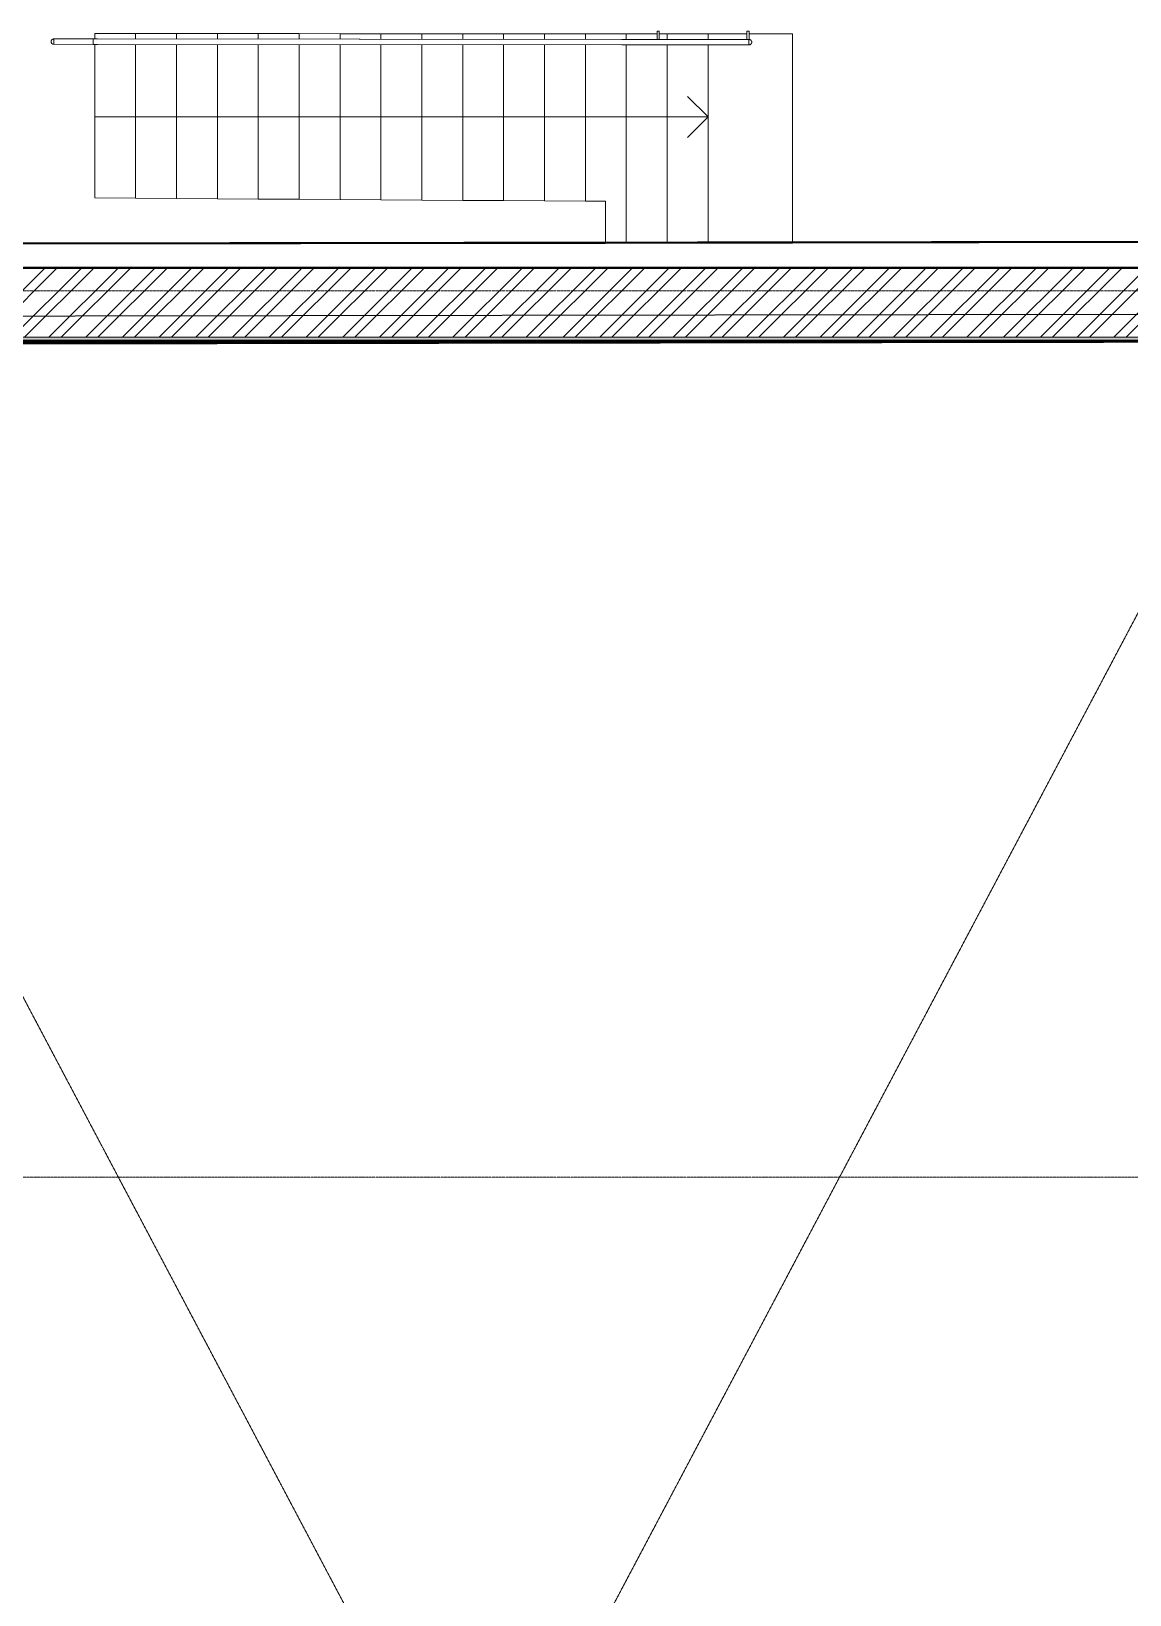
# Model space of a CAD drawing. Header units: millimetres. Extents: x 749182 to 2267578, y 70462 to 311449.
# Drawn here: x 1979822 to 1987882, y 109411 to 120876 of the extents above; entities that cross this region are included whole.
import ezdxf

# ---------------------------------------------------------------- set-up
doc = ezdxf.new("R2010")
doc.units = ezdxf.units.MM
for name, pattern in [('ADSK_Линия сетки', [25, 20, -2.5, 0, -2.5]), ('ADSK_Сверху', [4.5, 3, -1.5]), ('осеваяX2', [4, 2.5, -0.5, 0.5, -0.5])]:
    doc.linetypes.add(name, pattern=pattern)
for name, color, linetype, lineweight in [('Лестницы', 7, 'Continuous', 18), ('Ограждение', 7, 'Continuous', 18), ('Оси', 165, 'осеваяX2', 13), ('Перекрытие', 7, 'Continuous', 18), ('Стены', 184, 'Continuous', 40), ('Стены внутренние', 7, 'Continuous', 18), ('Стены наружные', 7, 'Continuous', 18), ('Стены разрез', 7, 'Continuous', 35), ('Стены штриховка', 7, 'Continuous', 18), ('Стрелки вверх', 7, 'Continuous', 18)]:
    doc.layers.add(name, color=color, linetype=linetype, lineweight=lineweight)
doc.layers.add('Линии', color=7, linetype='Continuous', lineweight=9, true_color=0x00a600)

# ---------------------------------------------------------------- blocks, each defined once
blk = doc.blocks.new('Существующие стены 1 эт - Существующие стены 1 эт-653793-01 План 1-го этажа маркировочный')
at = {"layer": 'Стены'}
for p, q in [((20842, 43701), (25815, 43709)), ((25815, 43709), (27188, 43711)), ((27188, 43711), (31501, 43718)), ((29470, 42983), (20843, 42970))]:
    blk.add_line(p, q, dxfattribs=at)
at = {"layer": 'Стены разрез'}
for p, q in [((31501, 43718), (18216, 43697)), ((19032, 42967), (30751, 42985))]:
    blk.add_line(p, q, dxfattribs=at)
blk = doc.blocks.new('Тип перил - Перила_Внутренний_-1199498-01 План 1-го этажа маркировочный')
at = {"layer": 'Ограждение'}
for p, q in [((22056, 45203), (21768, 45204)), ((21768, 45186), (21768, 45181)), ((25944, 45199), (22087, 45203)), ((26566, 45199), (25944, 45199)), ((26868, 45199), (26579, 45199)), ((26868, 45177), (26868, 45182)), ((21768, 45164), (22056, 45163)), ((22087, 45163), (25944, 45159)), ((25944, 45159), (26566, 45159)), ((26579, 45159), (26868, 45159))]:
    blk.add_line(p, q, dxfattribs=at)
at = {"layer": 'Ограждение', "flags": 128}
for points in [[(22056, 45203), (22059, 45203), (22062, 45203), (22064, 45203), (22067, 45203), (22070, 45203), (22073, 45203), (22075, 45203), (22078, 45203), (22081, 45203), (22083, 45203), (22086, 45203), (22087, 45203)], [(26579, 45199), (26578, 45199), (26577, 45199), (26576, 45199), (26575, 45199), (26573, 45199), (26572, 45199), (26571, 45199), (26570, 45199), (26569, 45199), (26568, 45199), (26567, 45199), (26566, 45199)], [(22087, 45163), (22084, 45163), (22082, 45163), (22079, 45163), (22076, 45163), (22074, 45163), (22071, 45163), (22068, 45163), (22066, 45163), (22063, 45163), (22060, 45163), (22057, 45163), (22056, 45163)], [(26566, 45159), (26567, 45159), (26568, 45159), (26569, 45159), (26571, 45159), (26572, 45159), (26573, 45159), (26574, 45159), (26575, 45159), (26576, 45159), (26578, 45159), (26579, 45159), (26579, 45159)]]:
    blk.add_lwpolyline(points, dxfattribs=at)
blk = doc.blocks.new('Тип перил - D40-138916-01 План 1-го этажа маркировочный')
at = {"layer": 'Ограждение', "flags": 128}
for points in [[(0, 20), (1, 20), (2, 20), (2, 20), (3, 20), (4, 20), (5, 19), (6, 19), (6, 19), (7, 19), (8, 18), (9, 18), (9, 18), (10, 17), (11, 17), (11, 17), (12, 16), (13, 16), (13, 15), (14, 14), (14, 14), (15, 13), (15, 13), (16, 12), (16, 11), (17, 11), (17, 10), (18, 9), (18, 9), (18, 8), (19, 7), (19, 6), (19, 6), (19, 5), (20, 4), (20, 3), (20, 3), (20, 2), (20, 1), (20, 0), (20, 0)], [(20, 0), (20, -1), (20, -2), (20, -2), (20, -3), (20, -4), (19, -5), (19, -6), (19, -6), (19, -7), (18, -8), (18, -9), (18, -9), (17, -10), (17, -11), (17, -11), (16, -12), (16, -13), (15, -13), (14, -14), (14, -14), (13, -15), (13, -15), (12, -16), (11, -16), (11, -17), (10, -17), (9, -18), (9, -18), (8, -18), (7, -19), (6, -19), (6, -19), (5, -19), (4, -20), (3, -20), (3, -20), (2, -20), (1, -20), (0, -20), (0, -20)]]:
    blk.add_lwpolyline(points, dxfattribs=at)
blk = doc.blocks.new('Тип перил - D40-V25-01 План 1-го этажа маркировочный')
at = {"layer": 'Ограждение', "flags": 128}
for points in [[(0, 20), (1, 20), (2, 20), (2, 20), (3, 20), (4, 20), (5, 19), (6, 19), (6, 19), (7, 19), (8, 18), (9, 18), (9, 18), (10, 17), (11, 17), (11, 17), (12, 16), (13, 16), (13, 15), (14, 14), (14, 14), (15, 13), (15, 13), (16, 12), (16, 11), (17, 11), (17, 10), (18, 9), (18, 9), (18, 8), (19, 7), (19, 6), (19, 6), (19, 5), (20, 4), (20, 3), (20, 3), (20, 2), (20, 1), (20, 0), (20, 0)], [(20, 0), (20, -1), (20, -2), (20, -2), (20, -3), (20, -4), (19, -5), (19, -6), (19, -6), (19, -7), (18, -8), (18, -9), (18, -9), (17, -10), (17, -11), (17, -11), (16, -12), (16, -13), (15, -13), (14, -14), (14, -14), (13, -15), (13, -15), (12, -16), (11, -16), (11, -17), (10, -17), (9, -18), (9, -18), (8, -18), (7, -19), (6, -19), (6, -19), (5, -19), (4, -20), (3, -20), (3, -20), (2, -20), (1, -20), (0, -20), (0, -20)]]:
    blk.add_lwpolyline(points, dxfattribs=at)
blk = doc.blocks.new('Тип перил - Перила_Внутренний_-V26-01 План 1-го этажа маркировочный')
at = {"layer": 'Ограждение'}
for p, q in [((21768, 45204), (21768, 45164)), ((21768, 45204), (22056, 45203)), ((22056, 45203), (22056, 45163)), ((22056, 45203), (22056, 45163)), ((22056, 45203), (22078, 45203)), ((22078, 45203), (25935, 45199)), ((25935, 45199), (26557, 45199)), ((26579, 45199), (26557, 45199)), ((26579, 45199), (26868, 45199)), ((26868, 45199), (26868, 45159)), ((21768, 45164), (22056, 45163)), ((22056, 45163), (22078, 45163)), ((22078, 45163), (25935, 45159)), ((25935, 45159), (26557, 45159)), ((26579, 45159), (26557, 45159)), ((26579, 45159), (26868, 45159))]:
    blk.add_line(p, q, dxfattribs=at)
blk = doc.blocks.new('Тип перил - Перила_Внутренний_-1199754-01 План 1-го этажа маркировочный')
at = {"layer": 'Ограждение', "flags": 128}
for points in [[(26571, 45199), (26570, 45199), (26569, 45199), (26568, 45199), (26567, 45199), (26566, 45199)], [(26579, 45199), (26578, 45199), (26577, 45199), (26576, 45199), (26575, 45199), (26573, 45199), (26572, 45199)], [(26566, 45159), (26567, 45159), (26568, 45159), (26569, 45159), (26571, 45159)], [(26572, 45159), (26573, 45159), (26574, 45159), (26575, 45159), (26576, 45159), (26578, 45159), (26579, 45159), (26579, 45159)]]:
    blk.add_lwpolyline(points, dxfattribs=at)
blk = doc.blocks.new('Тип перил - D40-V27-01 План 1-го этажа маркировочный')
at = {"layer": 'Ограждение', "flags": 128}
for points in [[(5, 19), (6, 19), (6, 19), (7, 19), (8, 18), (9, 18), (9, 18), (10, 17), (11, 17), (11, 17), (12, 16), (13, 16), (13, 15), (14, 14), (14, 14), (15, 13), (15, 13), (16, 12), (16, 11), (17, 11), (17, 10), (18, 9), (18, 9), (18, 8), (19, 7), (19, 6), (19, 6), (19, 5), (20, 4), (20, 3), (20, 3), (20, 2), (20, 1), (20, 0), (20, 0)], [(9, -18), (9, -18), (8, -18), (7, -19), (6, -19), (6, -19), (5, -19), (4, -20)], [(20, 0), (20, -1), (20, -2), (20, -2), (20, -3), (20, -4), (19, -5), (19, -6), (19, -6), (19, -7), (18, -8), (18, -9), (18, -9), (17, -10), (17, -11), (17, -11), (16, -12), (16, -13), (15, -13), (14, -14), (14, -14), (13, -15), (13, -15), (12, -16), (11, -16), (11, -17), (10, -17)]]:
    blk.add_lwpolyline(points, dxfattribs=at)
blk = doc.blocks.new('Тип перил - Перила_Внутренний_-V28-01 План 1-го этажа маркировочный')
at = {"layer": 'Ограждение'}
for p, q in [((26579, 45199), (26566, 45199)), ((26579, 45159), (26566, 45159))]:
    blk.add_line(p, q, dxfattribs=at)
blk = doc.blocks.new('ADSK_Ограждение_Опоры_Г_образная - D15 высота60 консоль80-139754-01 План 1-го этажа маркировочный')
at = {"layer": 'Ограждение'}
for p, q in [((-7.5, 20), (-7.5, 80)), ((0, 80), (-7.5, 80)), ((7.5, 80), (0, 80)), ((7.5, 80), (7.5, 20))]:
    blk.add_line(p, q, dxfattribs=at)
blk = doc.blocks.new('ADSK_Ограждение_Опоры_Г_образная - D15 высота60 консоль80-V29-01 План 1-го этажа маркировочный')
at = {"layer": 'Ограждение'}
for p, q in [((0, 80), (-8, 80)), ((-8, 20), (-8, 80)), ((8, 80), (0, 80)), ((8, 80), (8, 20))]:
    blk.add_line(p, q, dxfattribs=at)

msp = doc.modelspace()

# ---------------------------------------------------------------- hatches: boundary and pattern name
at = {"layer": 'Стены внутренние', "lineweight": 9}
h = msp.add_hatch(dxfattribs=at)
h.set_pattern_fill('FP_2', color=256, style=0, pattern_type=2)
h.set_pattern_definition([(0, (1958220.23, 75616.62), (406.4, 101.6), [33.528, -271.272, 33.528, -271.272, -1625.6]), (0, (1958220.23, 75616.62), (406.4, 101.6), [-609.6, 33.528, -576.072, 33.528, -271.272, -711.2]), (0, (1958220.23, 75616.62), (406.4, 101.6), [-1524, 33.528, -169.672, 33.528, -474.472]), (120, (1958372.63, 75667.42), (-291.18818, 301.15272), [33.528, -271.272, 33.528, -271.272, -1625.6]), (120, (1958372.63, 75667.42), (-291.18818, 301.15272), [-609.6, 33.528, -576.072, 33.528, -271.272, -711.2]), (120, (1958372.63, 75667.42), (-291.18818, 301.15272), [-1524, 33.528, -169.672, 33.528, -474.472]), (240, (1958423.43, 75870.62), (-115.21182, -402.75272), [33.528, -271.272, 33.528, -271.272, -1625.6]), (240, (1958423.43, 75870.62), (-115.21182, -402.75272), [-609.6, 33.528, -576.072, 33.528, -271.272, -711.2]), (240, (1958423.43, 75870.62), (-115.21182, -402.75272), [-1524, 33.528, -169.672, 33.528, -474.472])])
h.paths.add_polyline_path([(1977252.5169, 118611.7457), (1989027.2418, 118611.7457), (1989027.2418, 118631.7457), (1977206.0611, 118631.7457), (1977206.0611, 118611.7457), (1977220.8792, 118611.7457)])
at = {"layer": 'Стены наружные', "lineweight": 9}
h = msp.add_hatch(dxfattribs=at)
h.set_pattern_fill('FP_4', color=256, angle=45, style=0, pattern_type=2)
h.set_pattern_definition([(45, (1958220.23, 75616.62), (-134.70384, 134.70384), []), (45, (1958310.03, 75616.62), (-134.70384, 134.70384), [])])
h.paths.add_polyline_path([(1989027.2418, 118631.7457), (1989027.2418, 119141.7457), (1976676.0611, 119141.7457), (1976676.0611, 118631.7457), (1989001.6249, 118631.7457)])

# ---------------------------------------------------------------- linework, layer by layer
at = {"layer": 'Лестницы'}
for p, q in [((1980287.8801, 120859.9043), (1980287.8801, 120819.9043)), ((1980287.8801, 120859.9043), (1980587.8801, 120859.5958)), ((1980287.8801, 120859.9043), (1980287.8801, 120819.9043)), ((1980587.8801, 120859.5958), (1980887.8801, 120859.2872)), ((1980587.8801, 120859.5958), (1980587.8801, 120819.5957)), ((1980587.8801, 120859.5958), (1980587.8801, 120819.5957)), ((1980887.8801, 120859.2872), (1981187.8801, 120858.9786)), ((1980887.8801, 120859.2872), (1980887.8801, 120819.2872)), ((1980887.8801, 120859.2872), (1980887.8801, 120819.2872)), ((1981187.8801, 120858.9786), (1981487.8801, 120858.67)), ((1981187.8801, 120858.9786), (1981187.8801, 120818.9786)), ((1981187.8801, 120858.9786), (1981187.8801, 120818.9786)), ((1981487.8801, 120858.67), (1981787.8801, 120858.3614)), ((1981487.8801, 120858.67), (1981487.8801, 120818.67)), ((1981487.8801, 120858.67), (1981487.8801, 120818.67)), ((1981787.8801, 120858.3614), (1982087.8801, 120858.0529)), ((1981787.8801, 120858.3614), (1981787.8801, 120818.3614)), ((1981787.8801, 120858.3614), (1981787.8801, 120818.3614)), ((1982087.8801, 120858.0529), (1982387.8801, 120857.7443)), ((1982087.8801, 120858.0529), (1982087.8801, 120818.0528)), ((1982087.8801, 120858.0529), (1982087.8801, 120818.0528)), ((1982387.8801, 120857.7443), (1982687.8801, 120857.4357)), ((1982387.8801, 120857.7443), (1982387.8801, 120817.7443)), ((1982387.8801, 120857.7443), (1982387.8801, 120817.7443)), ((1982687.8801, 120857.4357), (1982987.8801, 120857.1271)), ((1982687.8801, 120857.4357), (1982687.8801, 120817.4357)), ((1982687.8801, 120857.4357), (1982687.8801, 120817.4357)), ((1982987.8801, 120857.1271), (1983287.8801, 120856.8186)), ((1982987.8801, 120857.1271), (1982987.8801, 120817.1271)), ((1982987.8801, 120857.1271), (1982987.8801, 120817.1271)), ((1983287.8801, 120856.8186), (1983587.8801, 120856.51)), ((1983287.8801, 120856.8186), (1983287.8801, 120816.8185)), ((1983287.8801, 120856.8186), (1983287.8801, 120816.8185)), ((1983587.8801, 120856.51), (1983887.8801, 120856.2014)), ((1983587.8801, 120856.51), (1983587.8801, 120816.51)), ((1983587.8801, 120856.51), (1983587.8801, 120816.51)), ((1983887.8801, 120856.2014), (1984155.0856, 120855.9266)), ((1983887.8801, 120856.2014), (1983887.8801, 120816.2014)), ((1983887.8801, 120856.2014), (1983887.8801, 120816.2014)), ((1984155.0856, 120855.9266), (1984187.8801, 120855.9266)), ((1984187.8801, 120855.9266), (1984415.1408, 120855.9266)), ((1984187.8801, 120855.9266), (1984187.8801, 120815.9266)), ((1984187.8801, 120855.9266), (1984187.8801, 120815.9266)), ((1984429.6297, 120855.9266), (1984487.8801, 120855.9266)), ((1984487.8801, 120855.9266), (1984787.8801, 120855.9266)), ((1984487.8801, 120855.9266), (1984487.8801, 120815.9266)), ((1984487.8801, 120855.9266), (1984487.8801, 120815.9266)), ((1984787.8801, 120855.9266), (1984787.8801, 120815.5412)), ((1980287.8801, 120779.9043), (1980287.8801, 119653.675)), ((1980287.8801, 120779.9043), (1980287.8801, 119653.675)), ((1980587.8801, 120779.5957), (1980587.8801, 119651.695)), ((1980587.8801, 120779.5957), (1980587.8801, 119651.695)), ((1980887.8801, 120779.2871), (1980887.8801, 119649.715)), ((1980887.8801, 120779.2871), (1980887.8801, 119649.715)), ((1981187.8801, 120778.9786), (1981187.8801, 119647.735)), ((1981187.8801, 120778.9786), (1981187.8801, 119647.735)), ((1981487.8801, 120778.67), (1981487.8801, 119645.755)), ((1981487.8801, 120778.67), (1981487.8801, 119645.755)), ((1981787.8801, 120778.3614), (1981787.8801, 119643.775)), ((1981787.8801, 120778.3614), (1981787.8801, 119643.775)), ((1982087.8801, 120778.0528), (1982087.8801, 119641.795)), ((1982087.8801, 120778.0528), (1982087.8801, 119641.795)), ((1982387.8801, 120777.7442), (1982387.8801, 119639.815)), ((1982387.8801, 120777.7442), (1982387.8801, 119639.815)), ((1982687.8801, 120777.4357), (1982687.8801, 119637.835)), ((1982687.8801, 120777.4357), (1982687.8801, 119637.835)), ((1982987.8801, 120777.1271), (1982987.8801, 119635.855)), ((1982987.8801, 120777.1271), (1982987.8801, 119635.855)), ((1983287.8801, 120776.8185), (1983287.8801, 119633.875)), ((1983287.8801, 120776.8185), (1983287.8801, 119633.875)), ((1983587.8801, 120776.5099), (1983587.8801, 119631.895)), ((1983587.8801, 120776.5099), (1983587.8801, 119631.895)), ((1983887.8801, 120776.2014), (1983887.8801, 119629.915)), ((1983887.8801, 120776.2014), (1983887.8801, 119629.915)), ((1984187.8801, 120775.9175), (1984187.8801, 119325.834)), ((1984187.8801, 120775.9175), (1984187.8801, 119325.834)), ((1984487.8801, 120775.9175), (1984487.8801, 119326.3128)), ((1984487.8801, 120775.9175), (1984487.8801, 119326.3128)), ((1984787.8801, 120776.2959), (1984787.8801, 119326.7915)), ((1980287.8801, 119653.675), (1980587.8801, 119651.695)), ((1980587.8801, 119651.695), (1980887.8801, 119649.715)), ((1980887.8801, 119649.715), (1981187.8801, 119647.735)), ((1981187.8801, 119647.735), (1981487.8801, 119645.755)), ((1981487.8801, 119645.755), (1981787.8801, 119643.775)), ((1981787.8801, 119643.775), (1982087.8801, 119641.795)), ((1982087.8801, 119641.795), (1982387.8801, 119639.815)), ((1982387.8801, 119639.815), (1982687.8801, 119637.835)), ((1982687.8801, 119637.835), (1982987.8801, 119635.855)), ((1982987.8801, 119635.855), (1983287.8801, 119633.875)), ((1983287.8801, 119633.875), (1983587.8801, 119631.895)), ((1983587.8801, 119631.895), (1983887.8801, 119629.915)), ((1983887.8801, 119629.915), (1984034.4451, 119628.9477)), ((1984034.4451, 119628.9477), (1984034.9292, 119325.5899)), ((1984034.9292, 119325.5899), (1984187.8801, 119325.834)), ((1984187.8801, 119325.834), (1984487.8801, 119326.3128)), ((1984487.8801, 119326.3128), (1984787.8801, 119326.7915))]:
    msp.add_line(p, q, dxfattribs=at)
at = {"layer": 'Линии', "linetype": 'ADSK_Сверху'}
for p, q in [((1977218.0611, 118599.7457), (1988995.2418, 96350.4113)), ((1977218.0611, 96346.1833), (1988995.2418, 118599.7457))]:
    msp.add_line(p, q, dxfattribs=at)
at = {"layer": 'Оси', "linetype": 'ADSK_Линия сетки'}
for p, q in [((1947134.001, 118973.407), (2015361.944, 118973.407)), ((1947134.001, 112473.407), (2015361.944, 112473.407))]:
    msp.add_line(p, q, dxfattribs=at)
at = {"layer": 'Перекрытие'}
for p, q in [((1985073.7591, 120855.9266), (1984787.8801, 120855.9266)), ((1984787.8801, 120855.9266), (1984787.8801, 120815.5412)), ((1985407.8801, 120855.9266), (1985088.248, 120855.9266)), ((1985407.8801, 119327.781), (1985407.8801, 120855.9266)), ((1984787.8801, 120776.2959), (1984787.8801, 119326.7915)), ((1985407.8801, 119327.781), (1984787.8801, 119326.7915))]:
    msp.add_line(p, q, dxfattribs=at)
at = {"layer": 'Перекрытие', "linetype": 'ADSK_Сверху'}
msp.add_line((1977052.8435, 118783.1291), (1989170.666, 118802.058), dxfattribs=at)
at = {"layer": 'Стены внутренние', "lineweight": 40}
msp.add_line((1977218.0611, 118599.7457), (1988995.2418, 118599.7457), dxfattribs=at)
at = {"layer": 'Стены наружные', "lineweight": 40}
msp.add_line((1989537.2418, 119141.7457), (1976676.0611, 119141.7457), dxfattribs=at)
at = {"layer": 'Стены штриховка'}
for p, q in [((1977206.0611, 118631.7457), (1989027.2418, 118631.7457)), ((1989007.2418, 118611.7457), (1977206.0611, 118611.7457)), ((1988997.2418, 118601.7457), (1977216.0611, 118601.7457))]:
    msp.add_line(p, q, dxfattribs=at)
at = {"layer": 'Стрелки вверх'}
for p, q in [((1984787.8801, 120247.6949), (1984637.8801, 120397.6949)), ((1980287.8801, 120247.6949), (1980587.8801, 120247.6949)), ((1980587.8801, 120247.6949), (1980887.8801, 120247.6949)), ((1980887.8801, 120247.6949), (1981187.8801, 120247.6949)), ((1981187.8801, 120247.6949), (1981487.8801, 120247.6949)), ((1981487.8801, 120247.6949), (1981787.8801, 120247.6949)), ((1981787.8801, 120247.6949), (1982087.8801, 120247.6949)), ((1982087.8801, 120247.6949), (1982387.8801, 120247.6949)), ((1982387.8801, 120247.6949), (1982687.8801, 120247.6949)), ((1982687.8801, 120247.6949), (1982987.8801, 120247.6949)), ((1982987.8801, 120247.6949), (1983287.8801, 120247.6949)), ((1983287.8801, 120247.6949), (1983587.8801, 120247.6949)), ((1983587.8801, 120247.6949), (1983887.8801, 120247.6949)), ((1983887.8801, 120247.6949), (1984187.8801, 120247.6949)), ((1984187.8801, 120247.6949), (1984487.8801, 120247.6949)), ((1984487.8801, 120247.6949), (1984787.8801, 120247.6949)), ((1984787.8801, 120247.6949), (1984637.8801, 120097.6949))]:
    msp.add_line(p, q, dxfattribs=at)

# ---------------------------------------------------------------- block references
at = {"layer": 'Ограждение'}
for name, p in [('ADSK_Ограждение_Опоры_Г_образная - D15 высота60 консоль80-139754-01 План 1-го этажа маркировочный', (1984422.3853, 120795.9266)), ('ADSK_Ограждение_Опоры_Г_образная - D15 высота60 консоль80-V29-01 План 1-го этажа маркировочный', (1985081.0035, 120795.9266)), ('Тип перил - Перила_Внутренний_-1199498-01 План 1-го этажа маркировочный', (1958220.2258, 75616.6187)), ('Тип перил - Перила_Внутренний_-V26-01 План 1-го этажа маркировочный', (1958220.2258, 75616.6187)), ('Тип перил - Перила_Внутренний_-V28-01 План 1-го этажа маркировочный', (1958220.2258, 75616.6187)), ('Тип перил - Перила_Внутренний_-1199754-01 План 1-го этажа маркировочный', (1958220.2258, 75616.6187)), ('Тип перил - D40-V25-01 План 1-го этажа маркировочный', (1985087.8801, 120795.9266)), ('Тип перил - D40-V27-01 План 1-го этажа маркировочный', (1985087.8801, 120795.9266))]:
    msp.add_blockref(name, p, dxfattribs=at)
at = {"layer": 'Ограждение', "rotation": 179.9410660476429}
for name in ['Тип перил - D40-138916-01 План 1-го этажа маркировочный', 'Тип перил - D40-V27-01 План 1-го этажа маркировочный']:
    msp.add_blockref(name, (1979987.8185, 120800.2129), dxfattribs=at)
at = {"layer": 'Стены', "color": 243, "true_color": 0xbb5389}
msp.add_blockref('Существующие стены 1 эт - Существующие стены 1 эт-653793-01 План 1-го этажа маркировочный', (1958220.2258, 75616.6187), dxfattribs=at)

doc.saveas('drawing.dxf')
